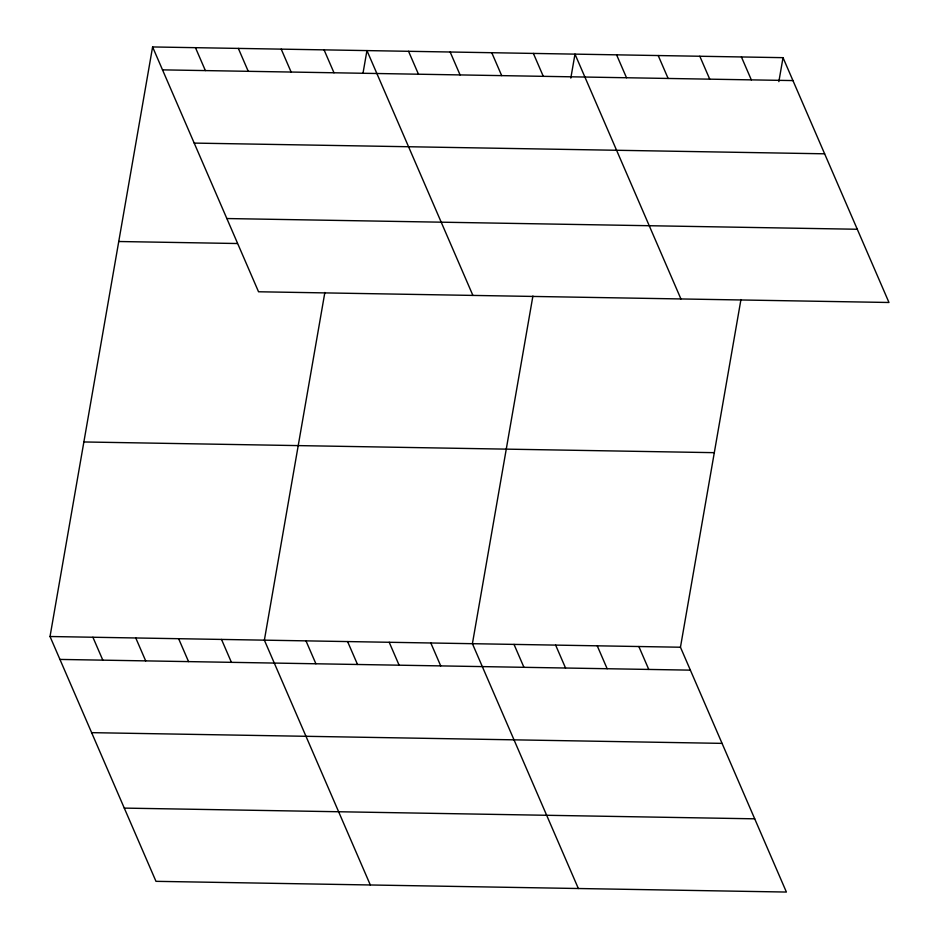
<?xml version="1.0" encoding="UTF-8"?>
<svg xmlns="http://www.w3.org/2000/svg" width="939" height="939" viewBox="0 0 939 939"><rect width="100%" height="100%" fill="white"/><g stroke="black" fill="none" stroke-linecap="round" stroke-linejoin="round"><path stroke-width="1.41" d="M740.941 299.553L680.458 647.229L786.401 892.05L155.98 881.334L50.025 636.513L152.599 46.95L783.032 57.666L888.975 302.487L258.542 291.771L152.599 46.95M324.859 292.475L264.375 640.152L370.318 884.972M363.017 73.148L366.949 50.589L472.892 295.409M532.906 296.02L472.411 643.696L578.354 888.517M570.818 78.101L574.985 54.133L680.928 298.954M778.854 81.634L783.032 57.666M162.517 69.862L792.939 80.578M194.209 143.092L824.63 153.808M226.851 218.541L857.284 229.257M118.748 241.511L237.356 243.518M83.876 441.964L714.309 452.668M50.025 636.513L680.458 647.229M59.943 659.424L690.376 670.141M91.635 732.655L722.056 743.371M124.288 808.103L754.71 818.82M741.423 56.962L751.329 79.874M699.813 56.246L709.731 79.169M658.204 55.542L668.122 78.453M616.594 54.838L626.513 77.749M533.375 53.417L543.294 76.341M491.766 52.713L501.684 75.625M450.157 52.009L460.075 74.92M408.559 51.305L418.465 74.216M638.849 646.525L648.767 669.437M597.239 645.809L607.157 668.732M324.072 49.861L333.991 72.784M555.63 645.105L565.548 668.016M281.207 49.133L291.125 72.045M514.02 644.4L523.939 667.312M238.342 48.405L248.248 71.317M195.465 47.678L205.383 70.589M430.813 642.98L440.72 665.904M389.204 642.276L399.11 665.188M347.594 641.572L357.513 664.483M305.985 640.868L315.903 663.779M221.51 639.424L231.417 662.347M178.633 638.696L188.551 661.619M135.768 637.968L145.686 660.88M92.902 637.241L102.82 660.152"/></g></svg>
